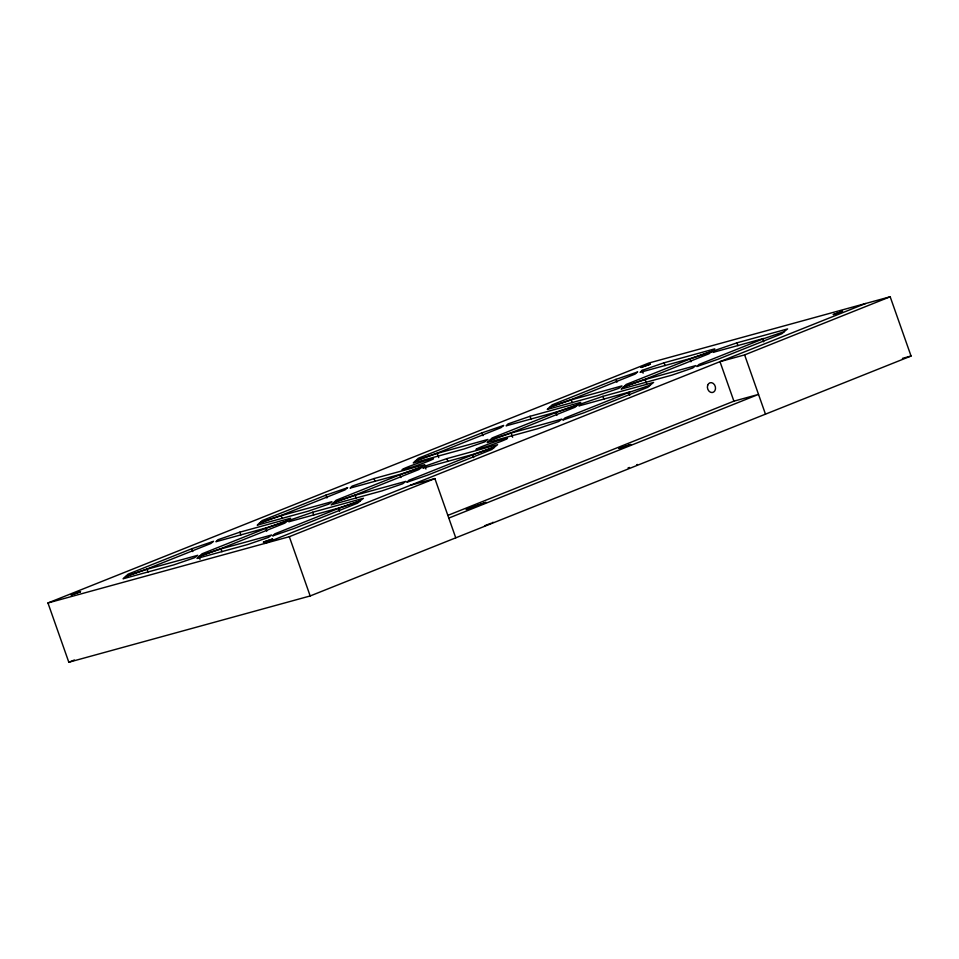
<?xml version="1.0" encoding="UTF-8"?>
<svg xmlns="http://www.w3.org/2000/svg" width="959" height="959" viewBox="0 0 959 959"><rect width="100%" height="100%" fill="white"/><g stroke="black" fill="none" stroke-linecap="round" stroke-linejoin="round"><path stroke-width="1.44" d="M199.004 556.472L197.003 558.45L247.722 544.532L268.544 537.376L271.661 534.966L220.954 548.896L199.004 556.472L199.999 559.289M424.945 466.182L422.943 468.172L473.65 454.242L494.484 447.098L497.601 444.688L446.894 458.606L424.945 466.182L425.94 469.011M642.122 370.366L640.121 372.344L690.84 358.426L711.662 351.27L714.779 348.86L664.072 362.79L642.122 370.366L643.117 373.183M650.502 384.835L653.618 382.425L602.911 396.343L580.962 403.919L578.96 405.909L629.679 391.979M784.498 331.334L787.615 328.913L736.908 342.842L714.958 350.419L712.957 352.409L763.676 338.479M492.458 522.631L493.094 522.247M636.668 464.815L637.447 464.468M491.176 523.218L484.559 525.784M47.95 602.971L648.823 363.041L890.18 296.763L911.05 356.029L310.177 595.959L68.82 662.237L47.95 602.971L289.318 536.704L434.883 478.577L455.753 537.831M191.776 548.74L128.003 574.201L125.929 576.275L147.051 568.975L210.824 543.513L213.509 541.308L191.776 548.74L192.771 551.569M325.94 495.132L262.167 520.593L260.081 522.655L281.215 515.367L344.988 489.905L347.673 487.687L325.94 495.132L326.935 497.949M481.957 432.869L418.184 458.33L416.11 460.392L437.232 453.104L501.006 427.642L503.691 425.424L481.957 432.869L482.952 435.686M615.966 379.368L552.192 404.83L550.106 406.892L571.228 399.603L635.002 374.13L637.687 371.924L615.966 379.368L616.949 382.185M399.927 474.753L336.153 500.214L334.068 502.276L355.19 494.988L418.963 469.526L421.648 467.309L399.927 474.753L400.922 477.57M265.763 528.361L201.989 553.834L199.904 555.896L221.026 548.596L284.799 523.135L287.484 520.929L265.763 528.361L266.758 531.19M555.944 412.49L492.171 437.951L490.085 440.013L511.207 432.725L574.992 407.263L577.678 405.046L555.944 412.49L556.939 415.307M689.941 358.99L626.167 384.451L624.093 386.513L645.215 379.225L708.989 353.763L711.674 351.545L689.941 358.99L690.936 361.807M338.527 508.39L274.753 533.863L272.668 535.925L293.79 528.637L357.563 503.163L360.26 500.958L338.527 508.39L339.522 511.219M472.691 454.782L408.918 480.243L406.832 482.317L427.954 475.017L491.727 449.555L494.424 447.35L472.691 454.782L473.686 457.599M628.708 392.519L564.935 417.98L562.861 420.054L583.983 412.754L647.757 387.292L650.442 385.086L628.708 392.519L629.703 395.336M762.705 339.018L698.931 364.48L696.857 366.542L717.979 359.253L781.753 333.792L784.438 331.574L762.705 339.018L763.7 341.836M264.684 543.465L865.557 303.523M448.8 518.076L758.521 394.401L733.899 401.162L719.981 361.651L744.616 354.89L890.18 296.763M68.82 662.237L74.382 660.008M447.781 515.415L733.899 401.162M571.216 399.855L549.279 407.431L547.277 409.421L597.984 395.492L618.819 388.347L621.935 385.926L571.216 399.855L572.211 402.672M530.075 416.29L508.126 423.866L506.124 425.844L556.831 411.926L577.666 404.782L580.782 402.36L530.075 416.29L531.07 419.107M645.143 379.512L623.194 387.088L621.192 389.078L671.899 375.149L692.734 368.004L695.85 365.583L645.143 379.512L646.63 383.744M437.22 453.355L415.271 460.931L413.269 462.921L463.988 448.992L484.81 441.847L487.939 439.438L437.22 453.355L438.719 457.587M374.046 478.553L352.109 486.129L350.107 488.107L400.814 474.19L421.636 467.045L424.765 464.624L374.046 478.553L375.041 481.37M511.135 433.012L489.198 440.589L487.196 442.578L537.903 428.649L558.725 421.504L561.854 419.095L511.135 433.012L512.633 437.244M281.203 515.618L259.254 523.194L257.252 525.184L307.971 511.255L328.793 504.11L331.91 501.701L281.203 515.618L282.198 518.447M239.882 532.161L217.945 539.737L215.943 541.727L266.65 527.798L287.484 520.653L290.601 518.232L239.882 532.161L240.877 534.978M355.118 495.276L333.169 502.852L331.167 504.842L381.886 490.912L402.708 483.768L405.825 481.358L355.118 495.276L356.113 498.105M147.039 569.238L125.09 576.815L123.088 578.792L173.807 564.875L194.629 557.718L197.746 555.309L147.039 569.238L148.034 572.055M312.73 512.226L290.781 519.802L288.779 521.78L339.486 507.862L360.32 500.706L363.437 498.296L312.73 512.226L313.725 515.043M628.085 467.908L629.488 467.465M410.26 485.338L434.883 478.577M902.431 358.39L911.05 356.029M744.616 354.89L765.474 414.156M736.908 342.842L737.903 345.66M664.072 362.79L665.066 365.607M602.911 396.343L603.906 399.172M446.894 458.606L447.877 461.435M289.318 536.704L310.177 595.959M220.954 548.896L221.949 551.713M640.996 367.417L650.382 364.156L640.996 367.417M71.182 594.94L80.496 591.751L71.182 594.94M263.437 542.111L272.572 539.042L263.437 542.111M466.721 509.013L466.134 509.541L486.093 502.348L466.721 509.013M833.335 314.54L842.446 311.399L833.335 314.54M619.07 448.44L630.878 444.485L619.07 448.44M409.625 467.896A16.782 0.911 -19.4 0 0 433.528 458.69A16.782 0.911 -19.4 0 0 409.949 466.122A16.782 0.911 -19.4 0 0 409.625 467.896M481.826 448.105A16.782 0.911 -19.4 0 0 507.323 438.539A16.782 0.911 -19.4 0 0 485.853 445.048A16.782 0.911 -19.4 0 0 481.826 448.105M707.646 385.29A5.035 3.992 74.6 0 0 712.105 392.555A5.035 3.992 74.6 0 0 714.611 384.931A5.035 3.992 74.6 0 0 707.646 385.29"/></g></svg>
